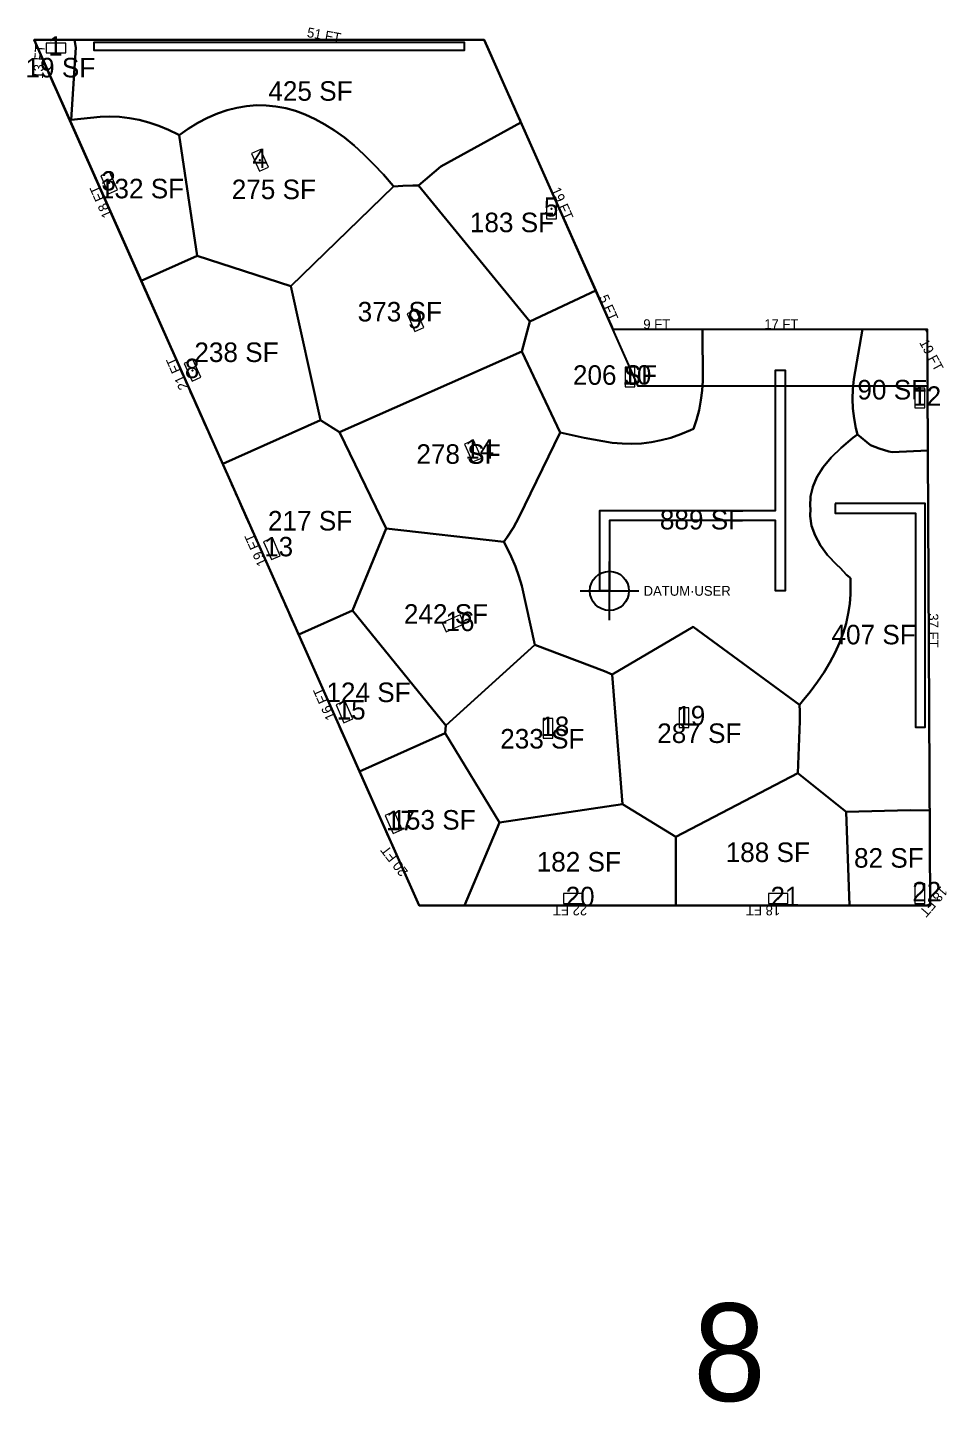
# Model space of a CAD drawing. Header units: metres. Extents: x 6006 to 43258, y -596 to 1101.
# Drawn here: x 15010 to 16139, y -596 to 1092 of the extents above; entities that cross this region are included whole.
import ezdxf
from ezdxf.enums import TextEntityAlignment as Align

# ---------------------------------------------------------------- set-up
doc = ezdxf.new("R2010")
doc.units = ezdxf.units.M
doc.layers.add('COLUMN-FOOTPRINT', color=6, linetype='Continuous', lineweight=9)
for name, color, linetype in [('COLUMN-LABEL', 6, 'Continuous'), ('FLOOR LABELS', 1, 'Continuous'), ('FLOOR_4_AREA_LABELS', 3, 'Continuous'), ('FLOOR_4_BOUNDARY', 5, 'Continuous'), ('FLOOR_4_COLUMNS', 7, 'Continuous'), ('FLOOR_4_DATUM', 4, 'Continuous'), ('FLOOR_4_FASCADE_COLUMNS', 30, 'Continuous'), ('FLOOR_4_FASCADE_WALLS', 4, 'Continuous'), ('FLOOR_4_LARGE_TRIBUTARY', 6, 'Continuous'), ('FLOOR_4_TRIBUTARY_COL_0', 2, 'Continuous'), ('FLOOR_4_TRIBUTARY_COL_1', 2, 'Continuous'), ('FLOOR_4_TRIBUTARY_COL_10', 2, 'Continuous'), ('FLOOR_4_TRIBUTARY_COL_11', 2, 'Continuous'), ('FLOOR_4_TRIBUTARY_COL_12', 2, 'Continuous'), ('FLOOR_4_TRIBUTARY_COL_13', 2, 'Continuous'), ('FLOOR_4_TRIBUTARY_COL_14', 2, 'Continuous'), ('FLOOR_4_TRIBUTARY_COL_15', 2, 'Continuous'), ('FLOOR_4_TRIBUTARY_COL_16', 2, 'Continuous'), ('FLOOR_4_TRIBUTARY_COL_17', 2, 'Continuous'), ('FLOOR_4_TRIBUTARY_COL_2', 2, 'Continuous'), ('FLOOR_4_TRIBUTARY_COL_3', 2, 'Continuous'), ('FLOOR_4_TRIBUTARY_COL_4', 2, 'Continuous'), ('FLOOR_4_TRIBUTARY_COL_5', 2, 'Continuous'), ('FLOOR_4_TRIBUTARY_COL_6', 2, 'Continuous'), ('FLOOR_4_TRIBUTARY_COL_7', 2, 'Continuous'), ('FLOOR_4_TRIBUTARY_COL_8', 2, 'Continuous'), ('FLOOR_4_TRIBUTARY_COL_9', 2, 'Continuous'), ('FLOOR_4_WALL_TRIBUTARY_20', 1, 'Continuous'), ('FLOOR_4_WALL_TRIBUTARY_29', 1, 'Continuous'), ('FLOOR_4_WALL_TRIBUTARY_6', 1, 'Continuous'), ('SECONDARY AREA', 7, 'Continuous'), ('SHEAR-WALL', 4, 'Continuous'), ('SLAB', 5, 'Continuous')]:
    doc.layers.add(name, color=color, linetype=linetype)

msp = doc.modelspace()

# ---------------------------------------------------------------- linework, layer by layer
at = {"layer": 'COLUMN-FOOTPRINT'}
for points in [[(15032.9, 1061.3), (15056.9, 1061.3), (15056.9, 1073.3), (15032.9, 1073.3)], [(15285.1, 937.8), (15294.8, 915.9), (15305.8, 920.8), (15296.1, 942.7)], [(15099.8, 910.1), (15109.5, 888.2), (15120.5, 893), (15110.7, 915)], [(15659.6, 857.6), (15659.6, 881.6), (15647.6, 881.6), (15647.6, 857.6)], [(15476.1, 740.9), (15485.8, 719), (15496.8, 723.9), (15487, 745.8)], [(15202.2, 679.9), (15212, 657.9), (15222.9, 662.8), (15213.2, 684.7)], [(15756, 651.3), (15756, 675.3), (15744, 675.3), (15744, 651.3)], [(16112, 625.3), (16112, 649.3), (16100, 649.3), (16100, 625.3)], [(15546.6, 580.8), (15556.4, 558.9), (15567.4, 563.7), (15557.6, 585.7)], [(15299.7, 460.9), (15309.5, 438.9), (15320.4, 443.8), (15310.7, 465.8)], [(15524.2, 350.2), (15546.1, 360), (15541.3, 371), (15519.3, 361.2)], [(15388.9, 260.5), (15398.6, 238.6), (15409.6, 243.5), (15399.8, 265.4)], [(15822.3, 232.9), (15822.3, 256.9), (15810.3, 256.9), (15810.3, 232.9)], [(15655.3, 219.8), (15655.3, 243.8), (15643.3, 243.8), (15643.3, 219.8)], [(15449.3, 124.7), (15459.1, 102.7), (15470.1, 107.6), (15460.3, 129.5)], [(16112, 16.8), (16112, 40.8), (16100, 40.8), (16100, 16.8)], [(15668.4, 16.8), (15692.4, 16.8), (15692.4, 28.8), (15668.4, 28.8)], [(15920, 16.8), (15944, 16.8), (15944, 28.8), (15920, 28.8)]]:
    msp.add_lwpolyline(points, close=True, dxfattribs=at)
at = {"layer": 'FLOOR_4_BOUNDARY'}
msp.add_lwpolyline([(15728.8, 722.1), (16114.8, 722.1), (16115.2, 652.1), (16118.5, 14.1), (15491.2, 14.1), (15018, 1077.1), (15570.8, 1077.1), (15728.8, 722.1)], close=True, dxfattribs=at)
at = {"layer": 'FLOOR_4_COLUMNS'}
for p in [(15044.9, 1067.3), (15295.4, 929.3), (15110.1, 901.6), (15653.6, 869.6), (15486.4, 732.4), (15212.6, 671.3), (15750, 663.3), (16106, 637.3), (15557, 572.3), (15310.1, 452.3), (15532.7, 360.6), (15399.2, 252), (15816.3, 244.9), (15649.3, 231.8), (15459.7, 116.1), (15680.4, 22.8), (15932, 22.8), (16106, 28.8)]:
    msp.add_point(p, dxfattribs=at)
at = {"layer": 'FLOOR_4_DATUM'}
for p, q in [((15724.7, 364.6), (15724.7, 436.6)), ((15688.7, 400.6), (15760.7, 400.6))]:
    msp.add_line(p, q, dxfattribs=at)
msp.add_circle((15724.7, 400.6), 24, dxfattribs=at)
at = {"layer": 'FLOOR_4_FASCADE_COLUMNS'}
for points in [[(15061.5, 979.5), (15059, 985), (15056.6, 990.4), (15054.2, 995.9), (15051.7, 1001.4), (15049.3, 1006.9), (15046.8, 1012.4), (15044.4, 1017.9), (15042, 1023.3), (15039.5, 1028.8), (15037.1, 1034.3), (15034.6, 1039.8), (15032.2, 1045.3), (15029.8, 1050.7), (15027.3, 1056.2), (15024.9, 1061.7), (15022.4, 1067.2), (15020, 1072.7), (15019.2, 1077.1), (15025.2, 1077.1), (15031.2, 1077.1), (15037.2, 1077.1), (15043.2, 1077.1), (15049.2, 1077.1), (15055.2, 1077.1), (15061.2, 1077.1), (15067.2, 1077.1)], [(15149.3, 782.2), (15146.9, 787.6), (15144.4, 793.1), (15142, 798.6), (15139.6, 804.1), (15137.1, 809.6), (15134.7, 815), (15132.2, 820.5), (15129.8, 826), (15127.4, 831.5), (15124.9, 837), (15122.5, 842.4), (15120, 847.9), (15117.6, 853.4), (15115.2, 858.9), (15112.7, 864.4), (15110.3, 869.9), (15107.8, 875.3), (15105.4, 880.8), (15103, 886.3), (15100.5, 891.8), (15098.1, 897.3), (15095.6, 902.7), (15093.2, 908.2), (15090.8, 913.7), (15088.3, 919.2), (15085.9, 924.7), (15083.4, 930.2), (15081, 935.6), (15078.6, 941.1), (15076.1, 946.6), (15073.7, 952.1), (15071.2, 957.6), (15068.8, 963), (15066.4, 968.5), (15063.9, 974), (15061.5, 979.5)], [(15614.9, 978), (15617.3, 972.5), (15619.8, 967), (15622.2, 961.6), (15624.7, 956.1), (15627.1, 950.6), (15629.5, 945.1), (15632, 939.6), (15634.4, 934.1), (15636.9, 928.7), (15639.3, 923.2), (15641.7, 917.7), (15644.2, 912.2), (15646.6, 906.7), (15649.1, 901.3), (15651.5, 895.8), (15653.9, 890.3), (15656.4, 884.8), (15658.8, 879.3), (15661.3, 873.9), (15663.7, 868.4), (15666.1, 862.9), (15668.6, 857.4), (15671, 851.9), (15673.5, 846.4), (15675.9, 841), (15678.3, 835.5), (15680.8, 830), (15683.2, 824.5), (15685.7, 819), (15688.1, 813.6), (15690.5, 808.1), (15693, 802.6), (15695.4, 797.1), (15697.9, 791.6), (15700.3, 786.1), (15702.7, 780.7), (15705.2, 775.2), (15707.6, 769.7)], [(15249.3, 557.4), (15246.9, 562.9), (15244.5, 568.4), (15242, 573.9), (15239.6, 579.3), (15237.1, 584.8), (15234.7, 590.3), (15232.3, 595.8), (15229.8, 601.3), (15227.4, 606.7), (15224.9, 612.2), (15222.5, 617.7), (15220.1, 623.2), (15217.6, 628.7), (15215.2, 634.2), (15212.7, 639.6), (15210.3, 645.1), (15207.9, 650.6), (15205.4, 656.1), (15203, 661.6), (15200.5, 667), (15198.1, 672.5), (15195.7, 678), (15193.2, 683.5), (15190.8, 689), (15188.3, 694.4), (15185.9, 699.9), (15183.5, 705.4), (15181, 710.9), (15178.6, 716.4), (15176.1, 721.9), (15173.7, 727.3), (15171.3, 732.8), (15168.8, 738.3), (15166.4, 743.8), (15163.9, 749.3), (15161.5, 754.7), (15159.1, 760.2), (15156.6, 765.7), (15154.2, 771.2), (15151.8, 776.7), (15149.3, 782.2)], [(15707.6, 769.7), (15710.1, 764.2), (15712.5, 758.7), (15714.9, 753.3), (15717.4, 747.8), (15719.8, 742.3), (15722.3, 736.8), (15724.7, 731.3), (15727.1, 725.9), (15728.8, 722.1)], [(15728.8, 722.1), (15734.8, 722.1), (15740.8, 722.1), (15746.8, 722.1), (15752.8, 722.1), (15758.8, 722.1), (15764.8, 722.1), (15770.8, 722.1), (15776.8, 722.1), (15782.8, 722.1), (15788.8, 722.1), (15794.8, 722.1), (15800.8, 722.1), (15806.8, 722.1), (15812.8, 722.1), (15818.8, 722.1), (15824.8, 722.1), (15830.8, 722.1), (15836.8, 722.1)], [(16034.8, 722.1), (16040.8, 722.1), (16046.8, 722.1), (16052.8, 722.1), (16058.8, 722.1), (16064.8, 722.1), (16070.8, 722.1), (16076.8, 722.1), (16082.8, 722.1), (16088.8, 722.1), (16094.8, 722.1), (16100.8, 722.1), (16106.8, 722.1), (16112.8, 722.1), (16114.8, 718), (16114.8, 712), (16114.9, 706), (16114.9, 700), (16114.9, 694), (16115, 688), (16115, 682), (16115, 676), (16115.1, 670), (16115.1, 664), (16115.1, 658), (16115.2, 652), (16115.2, 646), (16115.2, 640), (16115.2, 634), (16115.3, 628), (16115.3, 622), (16115.3, 616), (16115.4, 610), (16115.4, 604), (16115.4, 598), (16115.5, 592), (16115.5, 586), (16115.5, 580), (16115.6, 574)], [(15342.1, 349.1), (15339.6, 354.6), (15337.2, 360.1), (15334.7, 365.6), (15332.3, 371), (15329.9, 376.5), (15327.4, 382), (15325, 387.5), (15322.5, 393), (15320.1, 398.4), (15317.7, 403.9), (15315.2, 409.4), (15312.8, 414.9), (15310.3, 420.4), (15307.9, 425.9), (15305.5, 431.3), (15303, 436.8), (15300.6, 442.3), (15298.1, 447.8), (15295.7, 453.3), (15293.3, 458.7), (15290.8, 464.2), (15288.4, 469.7), (15285.9, 475.2), (15283.5, 480.7), (15281.1, 486.1), (15278.6, 491.6), (15276.2, 497.1), (15273.7, 502.6), (15271.3, 508.1), (15268.9, 513.6), (15266.4, 519), (15264, 524.5), (15261.5, 530), (15259.1, 535.5), (15256.7, 541), (15254.2, 546.4), (15251.8, 551.9), (15249.3, 557.4)], [(15417.7, 179.2), (15415.3, 184.7), (15412.8, 190.1), (15410.4, 195.6), (15407.9, 201.1), (15405.5, 206.6), (15403.1, 212.1), (15400.6, 217.6), (15398.2, 223), (15395.7, 228.5), (15393.3, 234), (15390.9, 239.5), (15388.4, 245), (15386, 250.4), (15383.5, 255.9), (15381.1, 261.4), (15378.7, 266.9), (15376.2, 272.4), (15373.8, 277.9), (15371.3, 283.3), (15368.9, 288.8), (15366.5, 294.3), (15364, 299.8), (15361.6, 305.3), (15359.1, 310.7), (15356.7, 316.2), (15354.3, 321.7), (15351.8, 327.2), (15349.4, 332.7), (15346.9, 338.1), (15344.5, 343.6), (15342.1, 349.1)], [(15544.4, 14.1), (15538.4, 14.1), (15532.4, 14.1), (15526.4, 14.1), (15520.4, 14.1), (15514.4, 14.1), (15508.4, 14.1), (15502.4, 14.1), (15496.4, 14.1), (15490.9, 14.7), (15488.4, 20.2), (15486, 25.7), (15483.6, 31.2), (15481.1, 36.7), (15478.7, 42.1), (15476.2, 47.6), (15473.8, 53.1), (15471.4, 58.6), (15468.9, 64.1), (15466.5, 69.6), (15464, 75), (15461.6, 80.5), (15459.2, 86), (15456.7, 91.5), (15454.3, 97), (15451.8, 102.4), (15449.4, 107.9), (15447, 113.4), (15444.5, 118.9), (15442.1, 124.4), (15439.7, 129.8), (15437.2, 135.3), (15434.8, 140.8), (15432.3, 146.3), (15429.9, 151.8), (15427.5, 157.3), (15425, 162.7), (15422.6, 168.2), (15420.1, 173.7), (15417.7, 179.2)], [(16117.9, 130), (16117.9, 124), (16117.9, 118), (16118, 112), (16118, 106), (16118, 100), (16118.1, 94), (16118.1, 88), (16118.1, 82), (16118.2, 76), (16118.2, 70), (16118.2, 64), (16118.3, 58), (16118.3, 52), (16118.3, 46), (16118.4, 40), (16118.4, 34), (16118.4, 28), (16118.4, 22), (16118.5, 16), (16114.4, 14.1), (16108.4, 14.1), (16102.4, 14.1), (16096.4, 14.1), (16090.4, 14.1), (16084.4, 14.1), (16078.4, 14.1), (16072.4, 14.1), (16066.4, 14.1), (16060.4, 14.1), (16054.4, 14.1), (16048.4, 14.1), (16042.4, 14.1), (16036.4, 14.1), (16030.4, 14.1), (16024.4, 14.1), (16018.4, 14.1)], [(15808.4, 14.1), (15802.4, 14.1), (15796.4, 14.1), (15790.4, 14.1), (15784.4, 14.1), (15778.4, 14.1), (15772.4, 14.1), (15766.4, 14.1), (15760.4, 14.1), (15754.4, 14.1), (15748.4, 14.1), (15742.4, 14.1), (15736.4, 14.1), (15730.4, 14.1), (15724.4, 14.1), (15718.4, 14.1), (15712.4, 14.1), (15706.4, 14.1), (15700.4, 14.1), (15694.4, 14.1), (15688.4, 14.1), (15682.4, 14.1), (15676.4, 14.1), (15670.4, 14.1), (15664.4, 14.1), (15658.4, 14.1), (15652.4, 14.1), (15646.4, 14.1), (15640.4, 14.1), (15634.4, 14.1), (15628.4, 14.1), (15622.4, 14.1), (15616.4, 14.1), (15610.4, 14.1), (15604.4, 14.1), (15598.4, 14.1), (15592.4, 14.1), (15586.4, 14.1), (15580.4, 14.1), (15574.4, 14.1), (15568.4, 14.1), (15562.4, 14.1), (15556.4, 14.1), (15550.4, 14.1), (15544.4, 14.1)], [(16018.4, 14.1), (16012.4, 14.1), (16006.4, 14.1), (16000.4, 14.1), (15994.4, 14.1), (15988.4, 14.1), (15982.4, 14.1), (15976.4, 14.1), (15970.4, 14.1), (15964.4, 14.1), (15958.4, 14.1), (15952.4, 14.1), (15946.4, 14.1), (15940.4, 14.1), (15934.4, 14.1), (15928.4, 14.1), (15922.4, 14.1), (15916.4, 14.1), (15910.4, 14.1), (15904.4, 14.1), (15898.4, 14.1), (15892.4, 14.1), (15886.4, 14.1), (15880.4, 14.1), (15874.4, 14.1), (15868.4, 14.1), (15862.4, 14.1), (15856.4, 14.1), (15850.4, 14.1), (15844.4, 14.1), (15838.4, 14.1), (15832.4, 14.1), (15826.4, 14.1), (15820.4, 14.1), (15814.4, 14.1), (15808.4, 14.1)]]:
    msp.add_lwpolyline(points, dxfattribs=at)
at = {"layer": 'FLOOR_4_FASCADE_WALLS'}
for points in [[(15067.2, 1077.1), (15073.2, 1077.1), (15079.2, 1077.1), (15085.2, 1077.1), (15091.2, 1077.1), (15097.2, 1077.1), (15103.2, 1077.1), (15109.2, 1077.1), (15115.2, 1077.1), (15121.2, 1077.1), (15127.2, 1077.1), (15133.2, 1077.1), (15139.2, 1077.1), (15145.2, 1077.1), (15151.2, 1077.1), (15157.2, 1077.1), (15163.2, 1077.1), (15169.2, 1077.1), (15175.2, 1077.1), (15181.2, 1077.1), (15187.2, 1077.1), (15193.2, 1077.1), (15199.2, 1077.1), (15205.2, 1077.1), (15211.2, 1077.1), (15217.2, 1077.1), (15223.2, 1077.1), (15229.2, 1077.1), (15235.2, 1077.1), (15241.2, 1077.1), (15247.2, 1077.1), (15253.2, 1077.1), (15259.2, 1077.1), (15265.2, 1077.1), (15271.2, 1077.1), (15277.2, 1077.1), (15283.2, 1077.1), (15289.2, 1077.1), (15295.2, 1077.1), (15301.2, 1077.1), (15307.2, 1077.1), (15313.2, 1077.1), (15319.2, 1077.1), (15325.2, 1077.1), (15331.2, 1077.1), (15337.2, 1077.1), (15343.2, 1077.1), (15349.2, 1077.1), (15355.2, 1077.1), (15361.2, 1077.1), (15367.2, 1077.1), (15373.2, 1077.1), (15379.2, 1077.1), (15385.2, 1077.1), (15391.2, 1077.1), (15397.2, 1077.1), (15403.2, 1077.1), (15409.2, 1077.1), (15415.2, 1077.1), (15421.2, 1077.1), (15427.2, 1077.1), (15433.2, 1077.1), (15439.2, 1077.1), (15445.2, 1077.1), (15451.2, 1077.1), (15457.2, 1077.1), (15463.2, 1077.1), (15469.2, 1077.1), (15475.2, 1077.1), (15481.2, 1077.1), (15487.2, 1077.1), (15493.2, 1077.1), (15499.2, 1077.1), (15505.2, 1077.1), (15511.2, 1077.1), (15517.2, 1077.1), (15523.2, 1077.1), (15529.2, 1077.1), (15535.2, 1077.1), (15541.2, 1077.1), (15547.2, 1077.1), (15553.2, 1077.1), (15559.2, 1077.1), (15565.2, 1077.1), (15571, 1076.7), (15573.4, 1071.2), (15575.9, 1065.7), (15578.3, 1060.2), (15580.7, 1054.7), (15583.2, 1049.3), (15585.6, 1043.8), (15588.1, 1038.3), (15590.5, 1032.8), (15592.9, 1027.3), (15595.4, 1021.9), (15597.8, 1016.4), (15600.3, 1010.9), (15602.7, 1005.4), (15605.1, 999.9), (15607.6, 994.4), (15610, 989), (15612.5, 983.5), (15614.9, 978)], [(15836.8, 722.1), (15842.8, 722.1), (15848.8, 722.1), (15854.8, 722.1), (15860.8, 722.1), (15866.8, 722.1), (15872.8, 722.1), (15878.8, 722.1), (15884.8, 722.1), (15890.8, 722.1), (15896.8, 722.1), (15902.8, 722.1), (15908.8, 722.1), (15914.8, 722.1), (15920.8, 722.1), (15926.8, 722.1), (15932.8, 722.1), (15938.8, 722.1), (15944.8, 722.1), (15950.8, 722.1), (15956.8, 722.1), (15962.8, 722.1), (15968.8, 722.1), (15974.8, 722.1), (15980.8, 722.1), (15986.8, 722.1), (15992.8, 722.1), (15998.8, 722.1), (16004.8, 722.1), (16010.8, 722.1), (16016.8, 722.1), (16022.8, 722.1), (16028.8, 722.1), (16034.8, 722.1)], [(16115.6, 574), (16115.6, 568), (16115.6, 562), (16115.7, 556), (16115.7, 550), (16115.7, 544), (16115.7, 538), (16115.8, 532), (16115.8, 526), (16115.8, 520), (16115.9, 514), (16115.9, 508), (16115.9, 502), (16116, 496), (16116, 490), (16116, 484), (16116.1, 478), (16116.1, 472), (16116.1, 466), (16116.2, 460), (16116.2, 454), (16116.2, 448), (16116.2, 442), (16116.3, 436), (16116.3, 430), (16116.3, 424), (16116.4, 418), (16116.4, 412), (16116.4, 406), (16116.5, 400), (16116.5, 394), (16116.5, 388), (16116.6, 382), (16116.6, 376), (16116.6, 370), (16116.7, 364), (16116.7, 358), (16116.7, 352), (16116.8, 346), (16116.8, 340), (16116.8, 334), (16116.8, 328), (16116.9, 322), (16116.9, 316), (16116.9, 310), (16117, 304), (16117, 298), (16117, 292), (16117.1, 286), (16117.1, 280), (16117.1, 274), (16117.2, 268), (16117.2, 262), (16117.2, 256), (16117.3, 250), (16117.3, 244), (16117.3, 238), (16117.3, 232), (16117.4, 226), (16117.4, 220), (16117.4, 214), (16117.5, 208), (16117.5, 202), (16117.5, 196), (16117.6, 190), (16117.6, 184), (16117.6, 178), (16117.7, 172), (16117.7, 166), (16117.7, 160), (16117.8, 154), (16117.8, 148), (16117.8, 142), (16117.9, 136), (16117.9, 130)]]:
    msp.add_lwpolyline(points, dxfattribs=at)
at = {"layer": 'FLOOR_4_LARGE_TRIBUTARY'}
for points in [[(15147.1, 978.8), (15135.1, 981.1), (15123.1, 982.5), (15111.1, 983), (15099.1, 982.7), (15063.6, 979), (15069.1, 1067.8), (15067.8, 1077.1), (15098.4, 1077.1), (15110.4, 1077.1), (15122.4, 1077.1), (15134.4, 1077.1), (15146.4, 1077.1), (15158.4, 1077.1), (15170.4, 1077.1), (15182.4, 1077.1), (15194.4, 1077.1), (15206.4, 1077.1), (15218.4, 1077.1), (15230.4, 1077.1), (15242.4, 1077.1), (15254.4, 1077.1), (15266.4, 1077.1), (15278.4, 1077.1), (15290.4, 1077.1), (15302.4, 1077.1), (15314.4, 1077.1), (15326.4, 1077.1), (15338.4, 1077.1), (15350.4, 1077.1), (15362.4, 1077.1), (15374.4, 1077.1), (15386.4, 1077.1), (15398.4, 1077.1), (15410.4, 1077.1), (15422.4, 1077.1), (15434.4, 1077.1), (15446.4, 1077.1), (15458.4, 1077.1), (15470.4, 1077.1), (15482.4, 1077.1), (15494.4, 1077.1), (15506.4, 1077.1), (15518.4, 1077.1), (15530.4, 1077.1), (15542.2, 1077.1), (15570.8, 1077.1), (15574.8, 1068.1), (15615.9, 975.8), (15517.6, 921.5), (15490.1, 898.3), (15483.1, 898.4), (15471.1, 898.1), (15459.5, 897.3), (15459.1, 897.8), (15447.1, 911.8), (15435.1, 924.7), (15423.1, 936.6), (15411.1, 947.4), (15399.1, 957.1), (15387.1, 965.8), (15375.1, 973.4), (15363.1, 980), (15351.1, 985.5), (15339.1, 989.9), (15327.1, 993.2), (15315.1, 995.5), (15303.1, 996.7), (15291.1, 996.9), (15279.1, 995.9), (15267.1, 993.9), (15255.1, 990.9), (15243.1, 986.8), (15231.1, 981.6), (15219.1, 975.3), (15207.1, 968), (15196.1, 960.3), (15195.1, 960.9), (15183.1, 966.7), (15171.1, 971.6), (15159.1, 975.7), (15147.1, 978.8)], [(15207.1, 968), (15219.1, 975.3), (15231.1, 981.6), (15243.1, 986.8), (15255.1, 990.9), (15267.1, 993.9), (15279.1, 995.9), (15291.1, 996.9), (15303.1, 996.7), (15315.1, 995.5), (15327.1, 993.2), (15339.1, 989.9), (15351.1, 985.5), (15363.1, 980), (15375.1, 973.4), (15387.1, 965.8), (15399.1, 957.1), (15411.1, 947.4), (15423.1, 936.6), (15435.1, 924.7), (15447.1, 911.8), (15459.1, 897.8), (15459.5, 897.3), (15333.2, 774.9), (15218.3, 811.8), (15196.1, 960.3), (15207.1, 968)], [(15063.6, 979), (15099.1, 982.7), (15111.1, 983), (15123.1, 982.5), (15135.1, 981.1), (15147.1, 978.8), (15159.1, 975.7), (15171.1, 971.6), (15183.1, 966.7), (15195.1, 960.9), (15196.1, 960.3), (15218.3, 811.8), (15149.7, 781.3), (15062, 978.3), (15063.6, 979)], [(15517.6, 921.5), (15615.9, 975.8), (15707.8, 769.3), (15627, 731.5), (15490.1, 898.3), (15517.6, 921.5)], [(15333.2, 774.9), (15459.5, 897.3), (15471.1, 898.1), (15483.1, 898.4), (15490.1, 898.3), (15627, 731.5), (15617.3, 694.5), (15393.1, 595.6), (15369.9, 610.2), (15333.2, 774.9)], [(15218.3, 811.8), (15333.2, 774.9), (15369.9, 610.2), (15249.7, 556.7), (15149.7, 781.3), (15218.3, 811.8)], [(15627, 731.5), (15707.8, 769.3), (15728.8, 722.1), (15838.9, 722.1), (15839.4, 658.6), (15838.7, 646.6), (15837.1, 634.6), (15834.8, 622.6), (15831.7, 610.6), (15828.1, 599.7), (15824.2, 597.8), (15812.2, 592.8), (15800.2, 588.7), (15788.2, 585.5), (15776.2, 583.2), (15764.2, 581.7), (15752.2, 581.1), (15740.2, 581.4), (15728.2, 582.5), (15693.5, 588.4), (15664.3, 595), (15617.3, 694.5), (15627, 731.5)], [(15604.1, 442.6), (15598.3, 454.6), (15594.9, 460.7), (15599.1, 466.6), (15606.7, 478.6), (15613.5, 490.6), (15664.3, 595), (15693.5, 588.4), (15728.2, 582.5), (15740.2, 581.4), (15752.2, 581.1), (15764.2, 581.7), (15776.2, 583.2), (15788.2, 585.5), (15800.2, 588.7), (15812.2, 592.8), (15824.2, 597.8), (15828.1, 599.7), (15831.7, 610.6), (15834.8, 622.6), (15837.1, 634.6), (15838.7, 646.6), (15839.4, 658.6), (15838.9, 722.1), (15858.1, 722.1), (15976.5, 722.1), (16035.7, 722.1), (16024.8, 660.4), (16023.6, 648.4), (16023.2, 636.4), (16023.7, 624.4), (16025.1, 612.4), (16027.4, 600.4), (16029.4, 592.4), (16023.8, 588.4), (16009.2, 576.4), (15997, 564.4), (15987.1, 552.4), (15979.6, 540.4), (15974.4, 528.4), (15971.6, 516.4), (15971.1, 504.4), (15971.5, 501.9), (15971.1, 492.4), (15973, 480.4), (15977.2, 468.4), (15983.8, 456.4), (15992.7, 444.4), (16004, 432.4), (16007.9, 428.9), (16016, 420.4), (16019.9, 416.9), (16020.7, 416.1), (16020.7, 408.7), (16020.6, 408.4), (16020.7, 396.7), (16019.8, 384.7), (16018, 372.7), (16015.3, 360.7), (16011.8, 348.7), (16007.3, 336.7), (16001.9, 324.7), (15995.6, 312.7), (15988.5, 300.7), (15980.4, 288.7), (15971.4, 276.7), (15961.5, 264.7), (15960, 262.9), (15958, 260.6), (15827.6, 356.3), (15728.1, 297.8), (15718.7, 302), (15633, 334.2), (15616.9, 406.6), (15613.5, 418.6), (15609.2, 430.6), (15604.1, 442.6)], [(16072, 570.7), (16067.9, 571.6), (16055.9, 575.4), (16045.3, 579.6), (16029.4, 592.4), (16027.4, 600.4), (16025.1, 612.4), (16023.7, 624.4), (16023.2, 636.4), (16023.6, 648.4), (16024.8, 660.4), (16035.7, 722.1), (16114.8, 722.1), (16115.2, 652.1), (16115.6, 572.9), (16072, 570.7)], [(15393.1, 595.6), (15617.3, 694.5), (15664.3, 595), (15613.5, 490.6), (15606.7, 478.6), (15599.1, 466.6), (15594.9, 460.7), (15450.6, 477.3), (15393.1, 595.6)], [(15369.9, 610.2), (15393.1, 595.6), (15450.6, 477.3), (15409, 376.4), (15343, 347), (15249.7, 556.7), (15369.9, 610.2)], [(15958.5, 240.7), (15958.4, 252.7), (15958, 260.6), (15960, 262.9), (15961.5, 264.7), (15971.4, 276.7), (15980.4, 288.7), (15988.5, 300.7), (15995.6, 312.7), (16001.9, 324.7), (16007.3, 336.7), (16011.8, 348.7), (16015.3, 360.7), (16018, 372.7), (16019.8, 384.7), (16020.7, 396.7), (16020.6, 408.4), (16020.7, 408.7), (16020.7, 416.1), (16019.9, 416.9), (16016, 420.4), (16007.9, 428.9), (16004, 432.4), (15992.7, 444.4), (15983.8, 456.4), (15977.2, 468.4), (15973, 480.4), (15971.1, 492.4), (15971.5, 501.9), (15971.1, 504.4), (15971.6, 516.4), (15974.4, 528.4), (15979.6, 540.4), (15987.1, 552.4), (15997, 564.4), (16009.2, 576.4), (16023.8, 588.4), (16029.4, 592.4), (16045.3, 579.6), (16055.9, 575.4), (16067.9, 571.6), (16072, 570.7), (16115.6, 572.9), (16115.9, 502.1), (16116, 490.2), (16116.1, 478.2), (16116.1, 466.2), (16116.2, 454.2), (16116.2, 442.2), (16116.3, 430.2), (16116.4, 418.2), (16116.4, 406.2), (16116.5, 394.2), (16116.6, 382.2), (16116.6, 370.2), (16116.7, 358.2), (16116.8, 346.2), (16116.8, 334.2), (16116.9, 322.2), (16116.9, 310.2), (16117, 298.2), (16117.1, 286.2), (16117.1, 274.2), (16117.2, 262.2), (16117.3, 250.2), (16117.3, 238.2), (16117.9, 130.9), (16094.1, 131.5), (16015.4, 129.4), (15956.2, 176.6), (15958.5, 240.7)], [(15450.6, 477.3), (15594.9, 460.7), (15598.3, 454.6), (15604.1, 442.6), (15609.2, 430.6), (15613.5, 418.6), (15616.9, 406.6), (15633, 334.2), (15523.7, 235.3), (15409, 376.4), (15450.6, 477.3)], [(15409, 376.4), (15523.7, 235.3), (15523, 225.7), (15417.8, 178.9), (15343, 347), (15409, 376.4)], [(15728.1, 297.8), (15827.6, 356.3), (15958, 260.6), (15958.4, 252.7), (15958.5, 240.7), (15956.2, 176.6), (15806.2, 98.5), (15740.7, 138.6), (15728.1, 297.8)], [(15523.7, 235.3), (15633, 334.2), (15718.7, 302), (15728.1, 297.8), (15740.7, 138.6), (15589.8, 116.1), (15523, 225.7), (15523.7, 235.3)], [(15523, 225.7), (15589.8, 116.1), (15546.6, 14.1), (15491.2, 14.1), (15417.8, 178.9), (15523, 225.7)], [(15806.2, 98.5), (15956.2, 176.6), (16015.4, 129.4), (16019.4, 14.1), (15806.2, 14.1), (15806.2, 98.5)], [(15589.8, 116.1), (15740.7, 138.6), (15806.2, 98.5), (15806.2, 14.1), (15546.6, 14.1), (15589.8, 116.1)], [(16015.4, 129.4), (16094.1, 131.5), (16117.9, 130.9), (16118.5, 14.1), (16019.4, 14.1), (16015.4, 129.4)]]:
    msp.add_lwpolyline(points, close=True, dxfattribs=at)
at = {"layer": 'FLOOR_4_TRIBUTARY_COL_0'}
msp.add_lwpolyline([(15069.1, 1067.8), (15063.6, 979), (15062, 978.3), (15018, 1077.1), (15067.8, 1077.1), (15069.1, 1067.8)], close=True, dxfattribs=at)
at = {"layer": 'FLOOR_4_TRIBUTARY_COL_1'}
msp.add_lwpolyline([(15063.6, 979), (15099.1, 982.7), (15111.1, 983), (15123.1, 982.5), (15135.1, 981.1), (15147.1, 978.8), (15159.1, 975.7), (15171.1, 971.6), (15183.1, 966.7), (15195.1, 960.9), (15196.1, 960.3), (15218.3, 811.8), (15149.7, 781.3), (15062, 978.3), (15063.6, 979)], close=True, dxfattribs=at)
at = {"layer": 'FLOOR_4_TRIBUTARY_COL_10'}
msp.add_lwpolyline([(15627, 731.5), (15707.8, 769.3), (15728.8, 722.1), (15838.9, 722.1), (15839.4, 658.6), (15838.7, 646.6), (15837.1, 634.6), (15834.8, 622.6), (15831.7, 610.6), (15828.1, 599.7), (15824.2, 597.8), (15812.2, 592.8), (15800.2, 588.7), (15788.2, 585.5), (15776.2, 583.2), (15764.2, 581.7), (15752.2, 581.1), (15740.2, 581.4), (15728.2, 582.5), (15693.5, 588.4), (15664.3, 595), (15617.3, 694.5), (15627, 731.5)], close=True, dxfattribs=at)
at = {"layer": 'FLOOR_4_TRIBUTARY_COL_11'}
msp.add_lwpolyline([(15728.1, 297.8), (15827.6, 356.3), (15958, 260.6), (15958.4, 252.7), (15958.5, 240.7), (15956.2, 176.6), (15806.2, 98.5), (15740.7, 138.6), (15728.1, 297.8)], close=True, dxfattribs=at)
at = {"layer": 'FLOOR_4_TRIBUTARY_COL_12'}
msp.add_lwpolyline([(15523.7, 235.3), (15633, 334.2), (15718.7, 302), (15728.1, 297.8), (15740.7, 138.6), (15589.8, 116.1), (15523, 225.7), (15523.7, 235.3)], close=True, dxfattribs=at)
at = {"layer": 'FLOOR_4_TRIBUTARY_COL_13'}
msp.add_lwpolyline([(16072, 570.7), (16067.9, 571.6), (16055.9, 575.4), (16045.3, 579.6), (16029.4, 592.4), (16027.4, 600.4), (16025.1, 612.4), (16023.7, 624.4), (16023.2, 636.4), (16023.6, 648.4), (16024.8, 660.4), (16035.7, 722.1), (16114.8, 722.1), (16115.2, 652.1), (16115.6, 572.9), (16072, 570.7)], close=True, dxfattribs=at)
at = {"layer": 'FLOOR_4_TRIBUTARY_COL_14'}
msp.add_lwpolyline([(15806.2, 98.5), (15956.2, 176.6), (16015.4, 129.4), (16019.4, 14.1), (15806.2, 14.1), (15806.2, 98.5)], close=True, dxfattribs=at)
at = {"layer": 'FLOOR_4_TRIBUTARY_COL_15'}
msp.add_lwpolyline([(15589.8, 116.1), (15740.7, 138.6), (15806.2, 98.5), (15806.2, 14.1), (15546.6, 14.1), (15589.8, 116.1)], close=True, dxfattribs=at)
at = {"layer": 'FLOOR_4_TRIBUTARY_COL_16'}
msp.add_lwpolyline([(15450.6, 477.3), (15594.9, 460.7), (15598.3, 454.6), (15604.1, 442.6), (15609.2, 430.6), (15613.5, 418.6), (15616.9, 406.6), (15633, 334.2), (15523.7, 235.3), (15409, 376.4), (15450.6, 477.3)], close=True, dxfattribs=at)
at = {"layer": 'FLOOR_4_TRIBUTARY_COL_17'}
msp.add_lwpolyline([(16015.4, 129.4), (16094.1, 131.5), (16117.9, 130.9), (16118.5, 14.1), (16019.4, 14.1), (16015.4, 129.4)], close=True, dxfattribs=at)
at = {"layer": 'FLOOR_4_TRIBUTARY_COL_2'}
msp.add_lwpolyline([(15207.1, 968), (15219.1, 975.3), (15231.1, 981.6), (15243.1, 986.8), (15255.1, 990.9), (15267.1, 993.9), (15279.1, 995.9), (15291.1, 996.9), (15303.1, 996.7), (15315.1, 995.5), (15327.1, 993.2), (15339.1, 989.9), (15351.1, 985.5), (15363.1, 980), (15375.1, 973.4), (15387.1, 965.8), (15399.1, 957.1), (15411.1, 947.4), (15423.1, 936.6), (15435.1, 924.7), (15447.1, 911.8), (15459.1, 897.8), (15459.5, 897.3), (15333.2, 774.9), (15218.3, 811.8), (15196.1, 960.3), (15207.1, 968)], close=True, dxfattribs=at)
at = {"layer": 'FLOOR_4_TRIBUTARY_COL_3'}
msp.add_lwpolyline([(15218.3, 811.8), (15333.2, 774.9), (15369.9, 610.2), (15249.7, 556.7), (15149.7, 781.3), (15218.3, 811.8)], close=True, dxfattribs=at)
at = {"layer": 'FLOOR_4_TRIBUTARY_COL_4'}
msp.add_lwpolyline([(15333.2, 774.9), (15459.5, 897.3), (15471.1, 898.1), (15483.1, 898.4), (15490.1, 898.3), (15627, 731.5), (15617.3, 694.5), (15393.1, 595.6), (15369.9, 610.2), (15333.2, 774.9)], close=True, dxfattribs=at)
at = {"layer": 'FLOOR_4_TRIBUTARY_COL_5'}
msp.add_lwpolyline([(15393.1, 595.6), (15617.3, 694.5), (15664.3, 595), (15613.5, 490.6), (15606.7, 478.6), (15599.1, 466.6), (15594.9, 460.7), (15450.6, 477.3), (15393.1, 595.6)], close=True, dxfattribs=at)
at = {"layer": 'FLOOR_4_TRIBUTARY_COL_6'}
msp.add_lwpolyline([(15369.9, 610.2), (15393.1, 595.6), (15450.6, 477.3), (15409, 376.4), (15343, 347), (15249.7, 556.7), (15369.9, 610.2)], close=True, dxfattribs=at)
at = {"layer": 'FLOOR_4_TRIBUTARY_COL_7'}
msp.add_lwpolyline([(15409, 376.4), (15523.7, 235.3), (15523, 225.7), (15417.8, 178.9), (15343, 347), (15409, 376.4)], close=True, dxfattribs=at)
at = {"layer": 'FLOOR_4_TRIBUTARY_COL_8'}
msp.add_lwpolyline([(15523, 225.7), (15589.8, 116.1), (15546.6, 14.1), (15491.2, 14.1), (15417.8, 178.9), (15523, 225.7)], close=True, dxfattribs=at)
at = {"layer": 'FLOOR_4_TRIBUTARY_COL_9'}
msp.add_lwpolyline([(15517.6, 921.5), (15615.9, 975.8), (15707.8, 769.3), (15627, 731.5), (15490.1, 898.3), (15517.6, 921.5)], close=True, dxfattribs=at)
at = {"layer": 'FLOOR_4_WALL_TRIBUTARY_20'}
msp.add_lwpolyline([(15604.1, 442.6), (15598.3, 454.6), (15594.9, 460.7), (15599.1, 466.6), (15606.7, 478.6), (15613.5, 490.6), (15664.3, 595), (15693.5, 588.4), (15728.2, 582.5), (15740.2, 581.4), (15752.2, 581.1), (15764.2, 581.7), (15776.2, 583.2), (15788.2, 585.5), (15800.2, 588.7), (15812.2, 592.8), (15824.2, 597.8), (15828.1, 599.7), (15831.7, 610.6), (15834.8, 622.6), (15837.1, 634.6), (15838.7, 646.6), (15839.4, 658.6), (15838.9, 722.1), (15858.1, 722.1), (15976.5, 722.1), (16035.7, 722.1), (16024.8, 660.4), (16023.6, 648.4), (16023.2, 636.4), (16023.7, 624.4), (16025.1, 612.4), (16027.4, 600.4), (16029.4, 592.4), (16023.8, 588.4), (16009.2, 576.4), (15997, 564.4), (15987.1, 552.4), (15979.6, 540.4), (15974.4, 528.4), (15971.6, 516.4), (15971.1, 504.4), (15971.5, 501.9), (15971.1, 492.4), (15973, 480.4), (15977.2, 468.4), (15983.8, 456.4), (15992.7, 444.4), (16004, 432.4), (16007.9, 428.9), (16016, 420.4), (16019.9, 416.9), (16020.7, 416.1), (16020.7, 408.7), (16020.6, 408.4), (16020.7, 396.7), (16019.8, 384.7), (16018, 372.7), (16015.3, 360.7), (16011.8, 348.7), (16007.3, 336.7), (16001.9, 324.7), (15995.6, 312.7), (15988.5, 300.7), (15980.4, 288.7), (15971.4, 276.7), (15961.5, 264.7), (15960, 262.9), (15958, 260.6), (15827.6, 356.3), (15728.1, 297.8), (15718.7, 302), (15633, 334.2), (15616.9, 406.6), (15613.5, 418.6), (15609.2, 430.6), (15604.1, 442.6)], close=True, dxfattribs=at)
at = {"layer": 'FLOOR_4_WALL_TRIBUTARY_29'}
msp.add_lwpolyline([(15147.1, 978.8), (15135.1, 981.1), (15123.1, 982.5), (15111.1, 983), (15099.1, 982.7), (15063.6, 979), (15069.1, 1067.8), (15067.8, 1077.1), (15098.4, 1077.1), (15110.4, 1077.1), (15122.4, 1077.1), (15134.4, 1077.1), (15146.4, 1077.1), (15158.4, 1077.1), (15170.4, 1077.1), (15182.4, 1077.1), (15194.4, 1077.1), (15206.4, 1077.1), (15218.4, 1077.1), (15230.4, 1077.1), (15242.4, 1077.1), (15254.4, 1077.1), (15266.4, 1077.1), (15278.4, 1077.1), (15290.4, 1077.1), (15302.4, 1077.1), (15314.4, 1077.1), (15326.4, 1077.1), (15338.4, 1077.1), (15350.4, 1077.1), (15362.4, 1077.1), (15374.4, 1077.1), (15386.4, 1077.1), (15398.4, 1077.1), (15410.4, 1077.1), (15422.4, 1077.1), (15434.4, 1077.1), (15446.4, 1077.1), (15458.4, 1077.1), (15470.4, 1077.1), (15482.4, 1077.1), (15494.4, 1077.1), (15506.4, 1077.1), (15518.4, 1077.1), (15530.4, 1077.1), (15542.2, 1077.1), (15570.8, 1077.1), (15574.8, 1068.1), (15615.9, 975.8), (15517.6, 921.5), (15490.1, 898.3), (15483.1, 898.4), (15471.1, 898.1), (15459.5, 897.3), (15459.1, 897.8), (15447.1, 911.8), (15435.1, 924.7), (15423.1, 936.6), (15411.1, 947.4), (15399.1, 957.1), (15387.1, 965.8), (15375.1, 973.4), (15363.1, 980), (15351.1, 985.5), (15339.1, 989.9), (15327.1, 993.2), (15315.1, 995.5), (15303.1, 996.7), (15291.1, 996.9), (15279.1, 995.9), (15267.1, 993.9), (15255.1, 990.9), (15243.1, 986.8), (15231.1, 981.6), (15219.1, 975.3), (15207.1, 968), (15196.1, 960.3), (15195.1, 960.9), (15183.1, 966.7), (15171.1, 971.6), (15159.1, 975.7), (15147.1, 978.8)], close=True, dxfattribs=at)
at = {"layer": 'FLOOR_4_WALL_TRIBUTARY_6'}
msp.add_lwpolyline([(15958.5, 240.7), (15958.4, 252.7), (15958, 260.6), (15960, 262.9), (15961.5, 264.7), (15971.4, 276.7), (15980.4, 288.7), (15988.5, 300.7), (15995.6, 312.7), (16001.9, 324.7), (16007.3, 336.7), (16011.8, 348.7), (16015.3, 360.7), (16018, 372.7), (16019.8, 384.7), (16020.7, 396.7), (16020.6, 408.4), (16020.7, 408.7), (16020.7, 416.1), (16019.9, 416.9), (16016, 420.4), (16007.9, 428.9), (16004, 432.4), (15992.7, 444.4), (15983.8, 456.4), (15977.2, 468.4), (15973, 480.4), (15971.1, 492.4), (15971.5, 501.9), (15971.1, 504.4), (15971.6, 516.4), (15974.4, 528.4), (15979.6, 540.4), (15987.1, 552.4), (15997, 564.4), (16009.2, 576.4), (16023.8, 588.4), (16029.4, 592.4), (16045.3, 579.6), (16055.9, 575.4), (16067.9, 571.6), (16072, 570.7), (16115.6, 572.9), (16115.9, 502.1), (16116, 490.2), (16116.1, 478.2), (16116.1, 466.2), (16116.2, 454.2), (16116.2, 442.2), (16116.3, 430.2), (16116.4, 418.2), (16116.4, 406.2), (16116.5, 394.2), (16116.6, 382.2), (16116.6, 370.2), (16116.7, 358.2), (16116.8, 346.2), (16116.8, 334.2), (16116.9, 322.2), (16116.9, 310.2), (16117, 298.2), (16117.1, 286.2), (16117.1, 274.2), (16117.2, 262.2), (16117.3, 250.2), (16117.3, 238.2), (16117.9, 130.9), (16094.1, 131.5), (16015.4, 129.4), (15956.2, 176.6), (15958.5, 240.7)], close=True, dxfattribs=at)
at = {"layer": 'SECONDARY AREA'}
msp.add_lwpolyline([(16114.8, 722.1), (16115.2, 652.1), (15760, 652.1), (15728.8, 722.1)], close=True, dxfattribs=at)
at = {"layer": 'SHEAR-WALL'}
for points in [[(15489.1, 1064.3), (15091.8, 1064.3), (15091.8, 1074.3), (15546.1, 1074.3), (15546.1, 1064.3)], [(15712.7, 400.6), (15712.7, 499.1), (15928.7, 499.1), (15928.7, 671.5), (15940.7, 671.5), (15940.7, 400.6), (15928.7, 400.6), (15928.7, 487.1), (15724.7, 487.1), (15724.7, 400.6)], [(16001.9, 507.9), (16001.9, 495.9), (16100.7, 495.9), (16100.7, 233.4), (16112.7, 233.4), (16112.7, 507.9)]]:
    msp.add_lwpolyline(points, close=True, dxfattribs=at)
at = {"layer": 'SLAB'}
msp.add_lwpolyline([(15570.8, 1077.1), (15018, 1077.1), (15491.2, 14.1), (16118.5, 14.1), (16115.2, 652.1), (15760, 652.1)], close=True, dxfattribs=at)

# ---------------------------------------------------------------- texts
at = {"layer": 'COLUMN-LABEL'}
for s, height, p in [('1', 23.8, (15035.5, 1057.9)), ('4', 23.8, (15286.1, 919.9)), ('3', 23.8, (15100.7, 892.2)), ('5', 23.8, (15644.2, 860.2)), ('9', 23.8, (15477, 723)), ('8', 23.8, (15203.2, 661.9)), ('10', 23.83, (15740.7, 653.9)), ('12', 23.83, (16096.7, 627.9)), ('14', 23.83, (15547.6, 562.9)), ('13', 23.83, (15300.7, 443)), ('16', 23.83, (15523.4, 351.2)), ('15', 23.83, (15389.8, 242.6)), ('19', 23.83, (15806.9, 235.5)), ('18', 23.83, (15639.9, 222.4)), ('17', 23.83, (15450.3, 106.7)), ('20', 23.83, (15671, 13.4)), ('21', 23.83, (15922.6, 13.4)), ('22', 23.83, (16096.7, 19.4))]:
    msp.add_text(s, height=height, dxfattribs=at).set_placement(p)
at = {"layer": 'FLOOR LABELS'}
msp.add_text('8', height=120, dxfattribs=at).set_placement((15827.5, -594.3))
at = {"layer": 'FLOOR_4_AREA_LABELS'}
for s, p in [('19 SF', (15050.3, 1043.1)), ('425 SF', (15357.5, 1014.4)), ('132 SF', (15150.6, 894.6)), ('275 SF', (15312.5, 893.6)), ('183 SF', (15605, 853)), ('373 SF', (15467.2, 743.4)), ('238 SF', (15266.6, 693.6)), ('206 SF', (15731.6, 665.6)), ('90 SF', (16072.1, 647.6)), ('278 SF', (15539.3, 568.6)), ('217 SF', (15357, 486.7)), ('889 SF', (15838.4, 488)), ('242 SF', (15524, 372.2)), ('407 SF', (16049.2, 346.9)), ('124 SF', (15428.8, 276)), ('287 SF', (15835.1, 225.8)), ('233 SF', (15642.3, 219)), ('153 SF', (15508.6, 119.4)), ('188 SF', (15919.2, 79.6)), ('82 SF', (16067.9, 72.7)), ('182 SF', (15687.1, 67.9))]:
    msp.add_text(s, height=24, dxfattribs=at).set_placement(p, align=Align.MIDDLE_CENTER)
at = {"layer": 'FLOOR_4_DATUM'}
msp.add_text('DATUM·USER', height=12, dxfattribs=at).set_placement((15766.7, 394.6))
at = {"layer": 'FLOOR_4_FASCADE_COLUMNS'}
for s, rotation, p in [('13 FT', 86.6189, (15024.1, 1050.4)), ('18 FT', 113.9939, (15099.9, 878.4)), ('19 FT', -66.0061, (15666.7, 876.3)), ('5 FT', -66.0061, (15723.7, 748.3)), ('19 FT', -61.394, (16120.2, 690.1)), ('21 FT', 113.9939, (15193.8, 667.3)), ('19 FT', 113.9939, (15290.2, 450.8)), ('16 FT', 113.9939, (15374.4, 261.7)), ('20 FT', 127.512, (15460.4, 68.8)), ('18 FT', -130.6127, (16123, 18.9)), ('22 FT', 180, (15676.4, 8.1)), ('18 FT', 180, (15913.4, 8.1))]:
    msp.add_text(s, height=12, rotation=rotation, dxfattribs=at).set_placement(p, align=Align.MIDDLE_CENTER)
msp.add_text('9 FT', height=12, dxfattribs=at).set_placement((15782.8, 728.1), align=Align.MIDDLE_CENTER)
at = {"layer": 'FLOOR_4_FASCADE_WALLS'}
for s, rotation, p in [('51 FT', -10.2528, (15374.2, 1083)), ('37 FT', -89.7002, (16122.7, 352))]:
    msp.add_text(s, height=12, rotation=rotation, dxfattribs=at).set_placement(p, align=Align.MIDDLE_CENTER)
msp.add_text('17 FT', height=12, dxfattribs=at).set_placement((15935.8, 728.1), align=Align.MIDDLE_CENTER)

doc.saveas('drawing.dxf')
